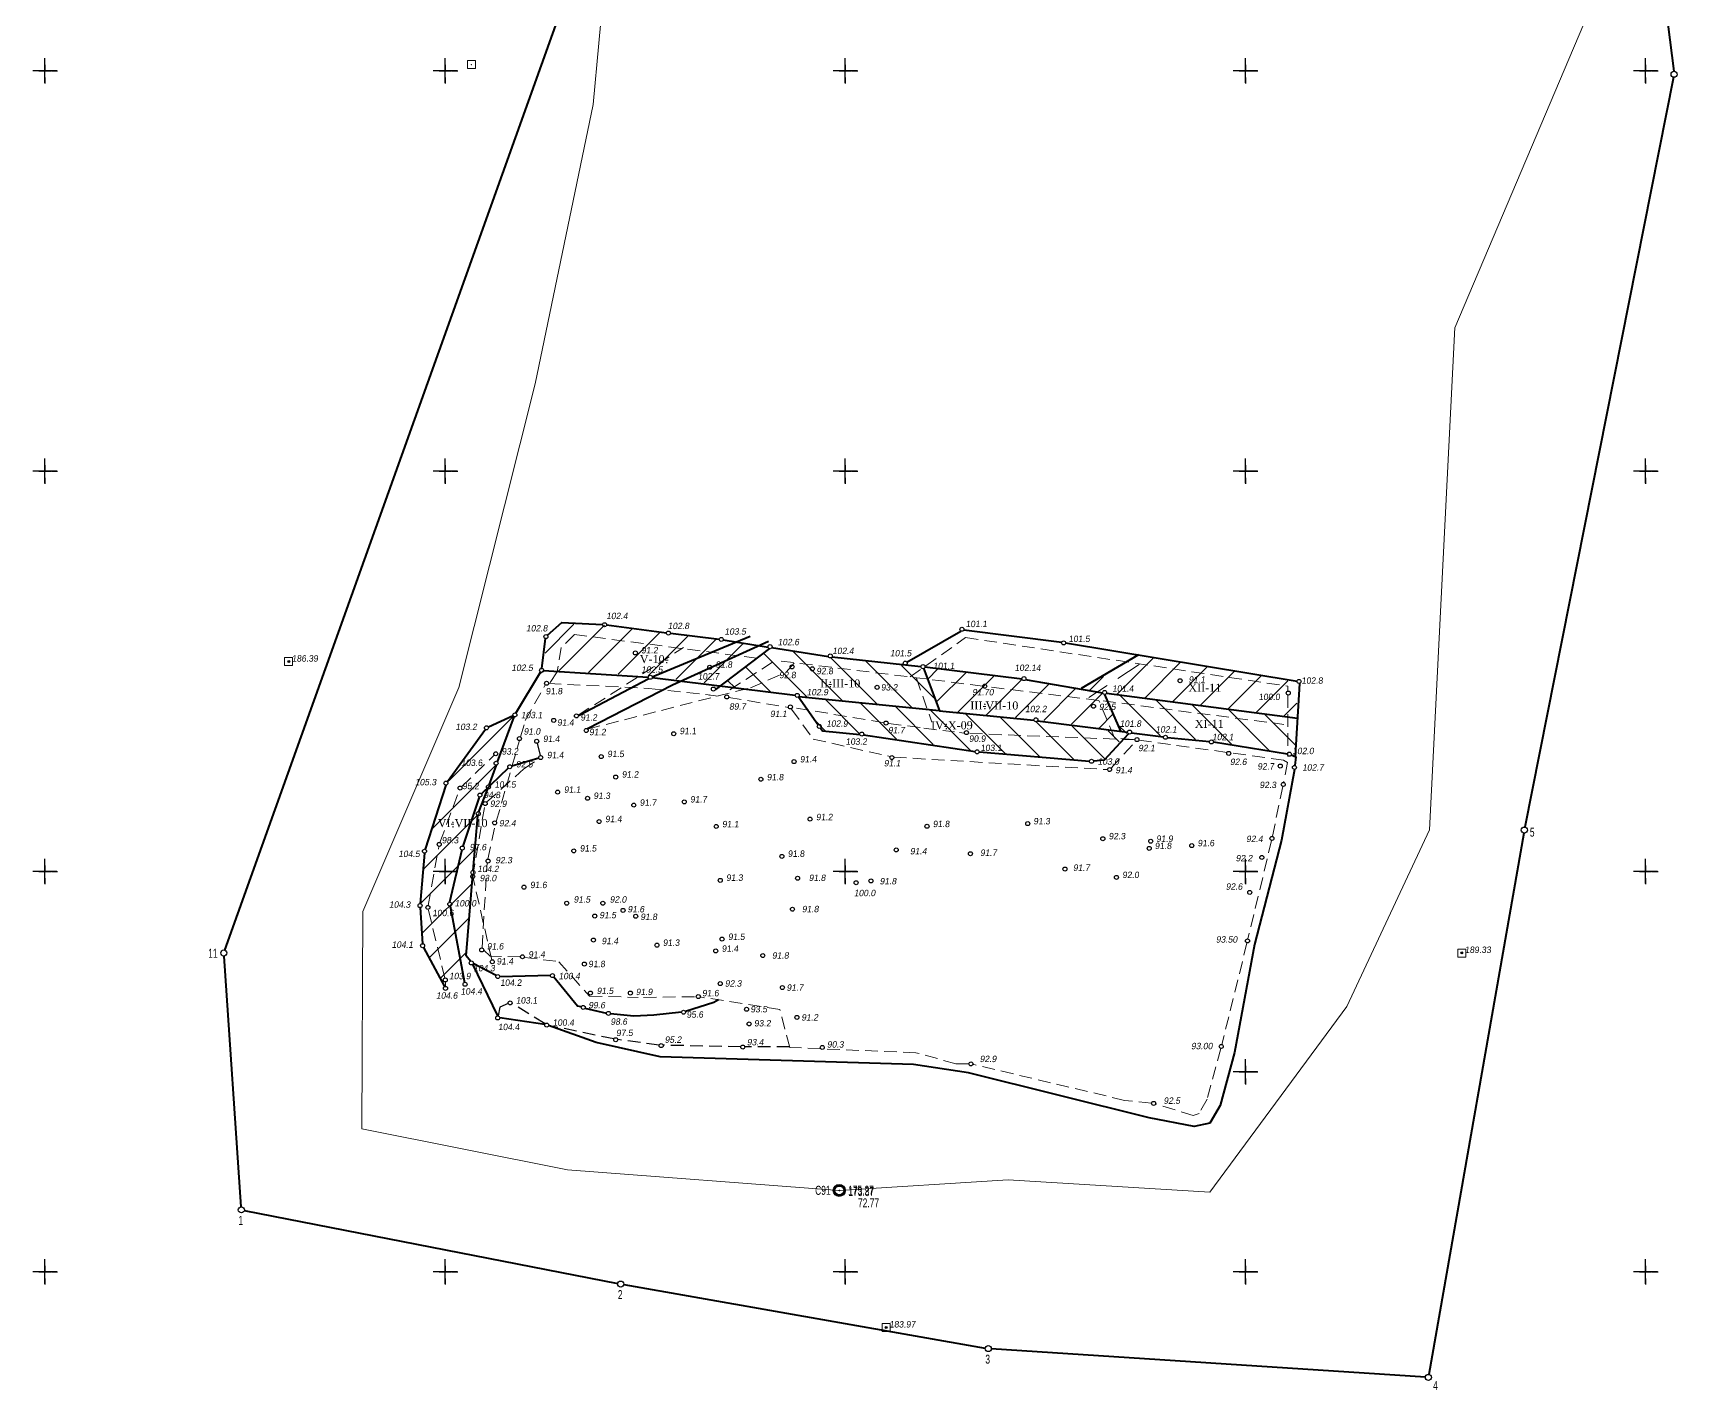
# Model space of a CAD drawing. Header units: millimetres. Extents: x 3233194 to 6468300, y 5635141 to 11269398.
# Drawn here: x 3233194 to 3234016, y 5635141 to 5635819 of the extents above; entities that cross this region are included whole.
import ezdxf
from ezdxf.enums import TextEntityAlignment as Align

# ---------------------------------------------------------------- set-up
doc = ezdxf.new("R2010")
doc.units = ezdxf.units.MM
doc.header["$LTSCALE"] = 2
doc.header["$PDMODE"] = 32
doc.header["$PDSIZE"] = 0.3
doc.linetypes.add('DASHED2', pattern=[9.525, 6.35, -3.175])
doc.linetypes.add('HIDDEN2', pattern=[4.7625, 3.175, -1.5875])
for name, color, linetype in [('в.доб.бровка', 7, 'Continuous'), ('ввскр.бровка', 7, 'Continuous'), ('ВЫСОТЫ', 7, 'Continuous'), ('Гірничий відвід', 7, 'Continuous'), ('ИМЕНА', 7, 'Continuous'), ('Контур запасів', 7, 'Continuous'), ('кресты', 7, 'Continuous'), ('нвскр.бровка', 7, 'Continuous'), ('ндб', 7, 'Continuous'), ('ПИКЕТЫ', 7, 'Continuous'), ('ПРОМЫШЛЕННЫЕ', 7, 'Continuous'), ('ПУНКТЫ', 7, 'Continuous'), ('РЕЛЬЕФ', 7, 'Continuous'), ('ТОКА_СТ', 1, 'Continuous')]:
    doc.layers.add(name, color=color, linetype=linetype)
doc.layers.add('вдбр', color=7, linetype='Continuous', lineweight=40)
doc.layers.add('ндбр', color=7, linetype='HIDDEN2', lineweight=20)
doc.styles.add('grad', font='grad.shx')
doc.styles.add('universw', font='universw.shx', dxfattribs={"oblique": 10})
doc.styles.add('user', font='symeteo.shx', dxfattribs={"height": 2.5})

# ---------------------------------------------------------------- blocks, each defined once
blk = doc.blocks.new('piket')
at = {"layer": 'ПИКЕТЫ', "linetype": 'Continuous'}
h = blk.add_hatch(color=7, dxfattribs=at)
edge = h.paths.add_edge_path()
edge.add_arc((0, 0), 0.3, 0, 360)
at = {"layer": 'ПИКЕТЫ', "color": 7, "linetype": 'Continuous'}
blk.add_circle((0, 0), 0.3, dxfattribs=at)
at = {"layer": 'ВЫСОТЫ', "style": 'universw', "oblique": 6}
blk.add_attdef('H', (1.88, -0.23), '', height=2, dxfattribs=at)
at = {"layer": 'ИМЕНА', "style": 'universw', "oblique": 10}
blk.add_attdef('NAME', text='', height=2, dxfattribs=at).set_placement((0, 2.37), align=Align.CENTER)
at = {"layer": 'ТОКА_СТ', "style": 'universw', "oblique": 6, "flags": 1}
blk.add_attdef('POINT', text='', height=2, dxfattribs=at).set_placement((0, -2.79), align=Align.CENTER)
blk = doc.blocks.new('89_1')
h = blk.add_hatch(color=256)
h.paths.add_polyline_path([(-1.5, 0, 1), (1.5, 0, 1)])
h.paths.add_polyline_path([(1.1, 0, -1), (-1.1, 0, -1)], flags=16)
h.paths.add_polyline_path([(0.06, 0, -1), (-0.06, 0, -1)], flags=0)
for radius in [1.5, 1.1, 0.0622]:
    blk.add_circle((0, 0), radius)
at = {"color": 7, "linetype": 'Continuous', "style": 'user', "flags": 8}
blk.add_attdef('ddddd', (2.53, -1.14), '', height=2.5, dxfattribs=at)
at = {"color": 7, "linetype": 'Continuous', "style": 'grad', "oblique": 10, "width": 0.7}
for tag, p in [('P37', (6.48, 0.16)), ('P4', (6.45, -2.94))]:
    blk.add_attdef(tag, text='', height=2.5, dxfattribs=at).set_placement(p, align=Align.CENTER)
blk = doc.blocks.new('POINTINV')
at = {"layer": 'ПУНКТЫ', "color": 0, "linetype": 'Continuous'}
blk.add_point((0, 0), dxfattribs=at)
at = {"layer": 'ВЫСОТЫ', "color": 0, "style": 'grad', "width": 0.7}
blk.add_attdef('POINT_H', (1.6, -0.8), '', height=1.65, dxfattribs=at)
at = {"layer": 'ИМЕНА', "color": 0, "style": 'grad', "width": 0.7}
blk.add_attdef('POINT_NAM', text='', height=1.65, dxfattribs=at).set_placement((-1.6, -0.8), align=Align.RIGHT)

msp = doc.modelspace()

# ---------------------------------------------------------------- linework, layer by layer
for p, q in [((3233450.06, 5635509.17), (3233464.43, 5635523.54)), ((3233456.74, 5635500.14), (3233479.67, 5635523.07)), ((3233471.67, 5635499.35), (3233493.72, 5635521.4)), ((3233486.59, 5635498.56), (3233507.71, 5635519.67)), ((3233501.52, 5635497.77), (3233521.56, 5635517.81)), ((3233515.54, 5635496.08), (3233535.36, 5635515.9)), ((3233529.51, 5635494.33), (3233549.19, 5635514.01)), ((3233573.77, 5635510.14), (3233598.42, 5635485.5)), ((3233550.42, 5635502.07), (3233562.89, 5635489.59)), ((3233559.42, 5635508.78), (3233580.87, 5635487.33)), ((3233592.65, 5635506.99), (3233615.96, 5635483.68)), ((3233610.43, 5635504.92), (3233633.5, 5635481.85)), ((3233628.21, 5635502.86), (3233644.26, 5635486.81)), ((3233541.42, 5635495.35), (3233544.83, 5635491.95)), ((3233641.39, 5635496.2), (3233646.22, 5635501.03)), ((3233645.78, 5635484.87), (3233660.22, 5635499.32)), ((3233656.3, 5635479.68), (3233674.23, 5635497.61)), ((3233670.69, 5635478.35), (3233688.23, 5635495.9)), ((3233685.08, 5635477.03), (3233701.71, 5635493.66)), ((3233536.92, 5635492), (3233536.93, 5635491.99)), ((3233589.98, 5635486.08), (3233607.21, 5635468.85)), ((3233699.28, 5635475.52), (3233715.14, 5635491.38)), ((3233713.07, 5635473.59), (3233728.58, 5635489.1)), ((3233737.55, 5635487.81), (3233757.42, 5635467.94)), ((3233755.59, 5635485.48), (3233775.08, 5635465.99)), ((3233402.13, 5635445.53), (3233434.38, 5635477.77)), ((3233607.54, 5635484.23), (3233625.6, 5635466.18)), ((3233625.11, 5635482.38), (3233644.05, 5635463.44)), ((3233642.67, 5635480.54), (3233662.5, 5635460.71)), ((3233660.23, 5635478.69), (3233679.94, 5635458.98)), ((3233726.86, 5635471.66), (3233733.81, 5635478.62)), ((3233773.63, 5635483.16), (3233793.33, 5635463.46)), ((3233791.67, 5635480.84), (3233812.15, 5635460.35)), ((3233809.7, 5635478.52), (3233825.56, 5635462.66)), ((3233587.32, 5635473.02), (3233590.06, 5635470.28)), ((3233588.83, 5635471.52), (3233589.72, 5635470.63)), ((3233677.8, 5635476.84), (3233697.13, 5635457.5)), ((3233695.37, 5635474.98), (3233714.33, 5635456.03)), ((3233713.43, 5635472.64), (3233729.6, 5635456.47)), ((3233731.49, 5635470.3), (3233736.94, 5635464.84)), ((3233737.01, 5635472.63), (3233739.75, 5635469.89)), ((3233740.52, 5635469.13), (3233740.61, 5635469.03)), ((3233393.6, 5635421.29), (3233425.76, 5635453.44)), ((3233389.28, 5635401.24), (3233417, 5635428.96)), ((3233387.96, 5635384.21), (3233415.19, 5635411.45)), ((3233388.78, 5635369.31), (3233413.56, 5635394.09)), ((3233392.24, 5635357.06), (3233412.1, 5635376.92)), ((3233397.5, 5635346.6), (3233410.65, 5635359.76))]:
    msp.add_line(p, q)
at = {"color": 7}
for p, q in [((3233735.95, 5635488.61), (3233754.16, 5635506.82)), ((3233749.87, 5635486.81), (3233767.57, 5635504.51)), ((3233763.79, 5635485.02), (3233780.97, 5635502.21)), ((3233722.25, 5635490.63), (3233729.04, 5635497.42)), ((3233777.71, 5635483.22), (3233794.38, 5635499.9)), ((3233791.63, 5635481.43), (3233807.79, 5635497.59)), ((3233805.55, 5635479.63), (3233821.2, 5635495.28)), ((3233819.47, 5635477.84), (3233825.71, 5635484.08)), ((3233585.3, 5635475.05), (3233590.34, 5635470))]:
    msp.add_line(p, q, dxfattribs=at)
at = {"color": 7, "linetype": 'Continuous', "lineweight": 40}
for points in [[(3233562.16, 5635511.37), (3233535.11, 5635490.97)], [(3233746.53, 5635508.27), (3233717.97, 5635491.37)], [(3233639.07, 5635501.54), (3233647.22, 5635480.3)], [(3233730.63, 5635489.07), (3233826.03, 5635476.66)]]:
    msp.add_lwpolyline(points, dxfattribs=at)
at = {"color": 7, "linetype": 'HIDDEN2', "lineweight": 20}
for points in [[(3233563.65, 5635504.56), (3233541.11, 5635489.93)], [(3233635.57, 5635496.62), (3233643.3, 5635474.7)], [(3233728.86, 5635485.26), (3233819.24, 5635473.51)]]:
    msp.add_lwpolyline(points, dxfattribs=at)
at = {"color": 7, "linetype": 'DASHED2', "lineweight": 20}
msp.add_lwpolyline([(3233746.95, 5635503.42), (3233721.85, 5635486.97)], dxfattribs=at)
at = {"color": 2}
msp.add_lwpolyline([(3233635.01, 5635496.35), (3233634.67, 5635496.39)], dxfattribs=at)
at = {"color": 7}
msp.add_lwpolyline([(3233446.06, 5635464.1), (3233447.56, 5635457.92)], dxfattribs=at)
at = {"layer": 'в.доб.бровка', "color": 7, "linetype": 'Continuous', "lineweight": 40}
for points in [[(3233451.16, 5635518.03), (3233458.38, 5635524.4), (3233478.74, 5635523.37)], [(3233480.74, 5635523.18), (3233510.65, 5635519.26)], [(3233512.64, 5635519.01), (3233537.09, 5635516.05)], [(3233448.4, 5635501.49), (3233450.28, 5635516.38)], [(3233539.07, 5635515.77), (3233561.46, 5635512.08)], [(3233591.64, 5635507.25), (3233563.2, 5635511.69)], [(3233637.86, 5635502.25), (3233593.29, 5635507.06)], [(3233688.39, 5635496.04), (3233639.82, 5635502.03)], [(3233728.72, 5635489.14), (3233690.16, 5635495.78)], [(3233737.83, 5635470.04), (3233729.72, 5635488.45)]]:
    msp.add_lwpolyline(points, dxfattribs=at)
at = {"layer": 'ввскр.бровка'}
msp.add_line((3233446.74, 5635498), (3233448.98, 5635500.23), dxfattribs=at)
at = {"layer": 'ввскр.бровка', "color": 7, "linetype": 'Continuous', "lineweight": 40}
for points in [[(3233435.37, 5635479.13), (3233447.74, 5635499.65)], [(3233426.27, 5635454.78), (3233434.51, 5635477.33)], [(3233422.03, 5635443.19), (3233425.65, 5635453.11)], [(3233822.94, 5635458.24), (3233825.21, 5635457.35), (3233824.79, 5635452.98)], [(3233416.91, 5635429.8), (3233421.32, 5635441.32)], [(3233414, 5635400.51), (3233416.43, 5635427.86)], [(3233412.7, 5635355.22), (3233410.56, 5635357.95), (3233413.84, 5635398.51)], [(3233425.53, 5635348.09), (3233414.1, 5635354.07)], [(3233452.68, 5635348), (3233427.35, 5635347.46)], [(3233468.1, 5635332.45), (3233466.16, 5635332.81), (3233454.33, 5635347.24)], [(3233518.21, 5635329.74), (3233504.43, 5635328.19), (3233494.42, 5635327.75), (3233482.66, 5635328.91)], [(3233536.63, 5635335.96), (3233534.29, 5635334.61), (3233520.14, 5635330.11)]]:
    msp.add_lwpolyline(points, dxfattribs=at)
at = {"layer": 'вдбр', "color": 7, "linetype": 'Continuous', "lineweight": 40}
for points in [[(3233630.89, 5635504.56), (3233657.86, 5635520.13)], [(3233659.3, 5635520.74), (3233708.23, 5635514.56)], [(3233561.68, 5635514.92), (3233513.66, 5635493.02), (3233471.16, 5635471.24)], [(3233503.52, 5635497.34), (3233552.52, 5635517.54)], [(3233710.18, 5635514.29), (3233825.85, 5635495.14)], [(3233449.26, 5635500.36), (3233501.59, 5635497.09)], [(3233466.63, 5635478.03), (3233501.8, 5635496.44)], [(3233503.58, 5635496.9), (3233575.02, 5635488.1)], [(3233827.05, 5635493.96), (3233824.98, 5635457.76)], [(3233576.66, 5635487.26), (3233586.5, 5635473.31)], [(3233576.86, 5635487.5), (3233646.92, 5635480.38)], [(3233434.05, 5635477.74), (3233421.66, 5635472.11)], [(3233647.2, 5635480.35), (3233694.35, 5635475.56)], [(3233420.29, 5635470.88), (3233401.17, 5635444.83)], [(3233587.66, 5635471.68), (3233588.69, 5635470.22), (3233607.34, 5635468.48)], [(3233696.2, 5635475.35), (3233741.14, 5635469.62)], [(3233743.09, 5635469.37), (3233759.1, 5635467.22)], [(3233609.22, 5635468.27), (3233664.98, 5635460.04)], [(3233724.1, 5635455.23), (3233729.57, 5635455.83), (3233741.58, 5635468.86)], [(3233761.08, 5635466.99), (3233782.08, 5635464.96)], [(3233784.05, 5635464.71), (3233821.03, 5635458.77)], [(3233446.84, 5635456.66), (3233433.3, 5635452.63)], [(3233431.62, 5635451.65), (3233418.14, 5635438.86)], [(3233824.53, 5635451.01), (3233818.08, 5635415.59), (3233804.63, 5635363.56), (3233794.55, 5635309.58), (3233787.45, 5635283.03), (3233782.23, 5635274.25), (3233774.41, 5635272.54), (3233751.9, 5635276.91), (3233661.71, 5635299.48), (3233634.11, 5635303.54), (3233507.46, 5635307.42), (3233475.46, 5635314.59), (3233451.78, 5635323.03)], [(3233400.35, 5635443.15), (3233390.04, 5635411.11)], [(3233417.1, 5635437.23), (3233408.93, 5635412.7)], [(3233389.65, 5635409.16), (3233387.58, 5635383.98)], [(3233408.38, 5635410.78), (3233402.2, 5635384.67)], [(3233387.56, 5635381.98), (3233388.75, 5635363.95)], [(3233402.57, 5635382.7), (3233409.8, 5635344.63)], [(3233389.29, 5635362.07), (3233399.76, 5635342.5)], [(3233426.44, 5635327.86), (3233413.87, 5635353.64)], [(3233469.85, 5635331.71), (3233480.71, 5635329.24)], [(3233449.83, 5635323.5), (3233427.32, 5635326.88)]]:
    msp.add_lwpolyline(points, dxfattribs=at)
at = {"layer": 'Гірничий відвід', "color": 7, "linetype": 'Continuous', "lineweight": 40}
for points in [[(3233980.28, 5636064.57), (3234014.12, 5635799.79)], [(3233289.93, 5635360.72), (3233466.88, 5635855.09)], [(3234014.01, 5635796.82), (3233939.73, 5635422.18)], [(3233939.18, 5635419.22), (3233891.78, 5635148.74)], [(3233298.08, 5635232.48), (3233289.53, 5635357.79)], [(3233299.66, 5635230.69), (3233486.33, 5635194.19)], [(3233489.29, 5635193.64), (3233670.01, 5635161.92)], [(3233890.01, 5635147.35), (3233673, 5635161.56)]]:
    msp.add_lwpolyline(points, dxfattribs=at)
at = {"layer": 'Контур запасів', "color": 5, "lineweight": 15}
for points in [[(3233358.47, 5635271.45), (3233358.83, 5635380.03), (3233406.88, 5635492.02), (3233445.08, 5635643.63), (3233474.1, 5635783.18), (3233485.44, 5635905.91), (3233500.56, 5636033.68), (3233531.12, 5636161.14), (3233677.57, 5636160.94), (3233863.62, 5636186.1), (3233938.34, 5636043.12), (3233938.33, 5636043)], [(3233938.33, 5636043), (3233976.25, 5635840.16), (3233904.73, 5635671.58)], [(3233904.73, 5635671.71), (3233892.02, 5635420.86), (3233850.77, 5635332.58), (3233782.32, 5635239.75), (3233681.44, 5635245.91), (3233597.07, 5635240.68), (3233461.15, 5635251.02), (3233358.47, 5635271.45)]]:
    msp.add_lwpolyline(points, dxfattribs=at)
at = {"layer": 'кресты'}
for p, q in [((3233200, 5635800.32), (3233200, 5635806.33)), ((3233400, 5635800.32), (3233400, 5635806.33)), ((3233600, 5635800.32), (3233600, 5635806.33)), ((3233800, 5635800.32), (3233800, 5635806.33)), ((3234000, 5635800.32), (3234000, 5635806.33)), ((3233200, 5635800), (3233193.99, 5635800)), ((3233206.01, 5635800), (3233200, 5635800)), ((3233200, 5635793.99), (3233200, 5635800)), ((3233400, 5635800), (3233393.99, 5635800)), ((3233406.01, 5635800), (3233400, 5635800)), ((3233400, 5635793.99), (3233400, 5635800)), ((3233600, 5635800), (3233593.99, 5635800)), ((3233606.01, 5635800), (3233600, 5635800)), ((3233600, 5635793.99), (3233600, 5635800)), ((3233800, 5635800), (3233793.99, 5635800)), ((3233806.01, 5635800), (3233800, 5635800)), ((3233800, 5635793.99), (3233800, 5635800)), ((3234000, 5635800), (3233993.99, 5635800)), ((3234006.01, 5635800), (3234000, 5635800)), ((3234000, 5635793.99), (3234000, 5635800)), ((3233200, 5635600.32), (3233200, 5635606.33)), ((3233400, 5635600.32), (3233400, 5635606.33)), ((3233600, 5635600.32), (3233600, 5635606.33)), ((3233800, 5635600.32), (3233800, 5635606.33)), ((3234000, 5635600.32), (3234000, 5635606.33)), ((3233200, 5635600), (3233193.99, 5635600)), ((3233206.01, 5635600), (3233200, 5635600)), ((3233200, 5635593.99), (3233200, 5635600)), ((3233400, 5635600), (3233393.99, 5635600)), ((3233406.01, 5635600), (3233400, 5635600)), ((3233400, 5635593.99), (3233400, 5635600)), ((3233600, 5635600), (3233593.99, 5635600)), ((3233606.01, 5635600), (3233600, 5635600)), ((3233600, 5635593.99), (3233600, 5635600)), ((3233800, 5635600), (3233793.99, 5635600)), ((3233806.01, 5635600), (3233800, 5635600)), ((3233800, 5635593.99), (3233800, 5635600)), ((3234000, 5635600), (3233993.99, 5635600)), ((3234006.01, 5635600), (3234000, 5635600)), ((3234000, 5635593.99), (3234000, 5635600)), ((3233200, 5635400.32), (3233200, 5635406.33)), ((3233400, 5635400.32), (3233400, 5635406.33)), ((3233600, 5635400.32), (3233600, 5635406.33)), ((3233800, 5635400.32), (3233800, 5635406.33)), ((3234000, 5635400.32), (3234000, 5635406.33)), ((3233200, 5635400), (3233193.99, 5635400)), ((3233206.01, 5635400), (3233200, 5635400)), ((3233200, 5635393.99), (3233200, 5635400)), ((3233400, 5635400), (3233393.99, 5635400)), ((3233406.01, 5635400), (3233400, 5635400)), ((3233400, 5635393.99), (3233400, 5635400)), ((3233600, 5635400), (3233593.99, 5635400)), ((3233606.01, 5635400), (3233600, 5635400)), ((3233600, 5635393.99), (3233600, 5635400)), ((3233800, 5635400), (3233793.99, 5635400)), ((3233806.01, 5635400), (3233800, 5635400)), ((3233800, 5635393.99), (3233800, 5635400)), ((3234000, 5635400), (3233993.99, 5635400)), ((3234006.01, 5635400), (3234000, 5635400)), ((3234000, 5635393.99), (3234000, 5635400)), ((3233800, 5635300.32), (3233800, 5635306.33)), ((3233800, 5635300), (3233793.99, 5635300)), ((3233806.01, 5635300), (3233800, 5635300)), ((3233800, 5635293.99), (3233800, 5635300)), ((3233200, 5635200.32), (3233200, 5635206.33)), ((3233400, 5635200.32), (3233400, 5635206.33)), ((3233600, 5635200.32), (3233600, 5635206.33)), ((3233800, 5635200.32), (3233800, 5635206.33)), ((3234000, 5635200.32), (3234000, 5635206.33)), ((3233200, 5635200), (3233193.99, 5635200)), ((3233206.01, 5635200), (3233200, 5635200)), ((3233200, 5635193.99), (3233200, 5635200)), ((3233400, 5635200), (3233393.99, 5635200)), ((3233406.01, 5635200), (3233400, 5635200)), ((3233400, 5635193.99), (3233400, 5635200)), ((3233600, 5635200), (3233593.99, 5635200)), ((3233606.01, 5635200), (3233600, 5635200)), ((3233600, 5635193.99), (3233600, 5635200)), ((3233800, 5635200), (3233793.99, 5635200)), ((3233806.01, 5635200), (3233800, 5635200)), ((3233800, 5635193.99), (3233800, 5635200)), ((3234000, 5635200), (3233993.99, 5635200)), ((3234006.01, 5635200), (3234000, 5635200)), ((3234000, 5635193.99), (3234000, 5635200))]:
    msp.add_line(p, q, dxfattribs=at)
at = {"layer": 'кресты', "color": 7, "linetype": 'Continuous'}
for p, q in [((3233197, 5635800), (3233203, 5635800)), ((3233197, 5635800), (3233203, 5635800)), ((3233197, 5635800), (3233200, 5635800)), ((3233200, 5635797), (3233200, 5635803)), ((3233200, 5635797), (3233200, 5635803)), ((3233200, 5635803), (3233200, 5635800)), ((3233203.33, 5635800), (3233206.33, 5635800)), ((3233397, 5635800), (3233403, 5635800)), ((3233397, 5635800), (3233403, 5635800)), ((3233397, 5635800), (3233400, 5635800)), ((3233400, 5635797), (3233400, 5635803)), ((3233400, 5635797), (3233400, 5635803)), ((3233400, 5635803), (3233400, 5635800)), ((3233403.33, 5635800), (3233406.33, 5635800)), ((3233597, 5635800), (3233603, 5635800)), ((3233597, 5635800), (3233600, 5635800)), ((3233600, 5635797), (3233600, 5635803)), ((3233600, 5635803), (3233600, 5635800)), ((3233603.33, 5635800), (3233606.33, 5635800)), ((3233797, 5635800), (3233803, 5635800)), ((3233797, 5635800), (3233803, 5635800)), ((3233797, 5635800), (3233800, 5635800)), ((3233800, 5635797), (3233800, 5635803)), ((3233800, 5635797), (3233800, 5635803)), ((3233800, 5635803), (3233800, 5635800)), ((3233803.33, 5635800), (3233806.33, 5635800)), ((3233997, 5635800), (3234003, 5635800)), ((3233997, 5635800), (3234000, 5635800)), ((3234000, 5635797), (3234000, 5635803)), ((3234000, 5635803), (3234000, 5635800)), ((3234003.33, 5635800), (3234006.33, 5635800)), ((3233200, 5635796.67), (3233200, 5635793.67)), ((3233400, 5635796.67), (3233400, 5635793.67)), ((3233600, 5635796.67), (3233600, 5635793.67)), ((3233800, 5635796.67), (3233800, 5635793.67)), ((3234000, 5635796.67), (3234000, 5635793.67)), ((3233200, 5635597), (3233200, 5635603)), ((3233200, 5635597), (3233200, 5635603)), ((3233200, 5635603), (3233200, 5635600)), ((3233400, 5635597), (3233400, 5635603)), ((3233400, 5635603), (3233400, 5635600)), ((3233600, 5635597), (3233600, 5635603)), ((3233600, 5635603), (3233600, 5635600)), ((3233800, 5635597), (3233800, 5635603)), ((3233800, 5635597), (3233800, 5635603)), ((3233800, 5635603), (3233800, 5635600)), ((3234000, 5635597), (3234000, 5635603)), ((3234000, 5635597), (3234000, 5635603)), ((3234000, 5635603), (3234000, 5635600)), ((3233197, 5635600), (3233203, 5635600)), ((3233197, 5635600), (3233203, 5635600)), ((3233197, 5635600), (3233200, 5635600)), ((3233200, 5635596.67), (3233200, 5635593.67)), ((3233203.33, 5635600), (3233206.33, 5635600)), ((3233397, 5635600), (3233403, 5635600)), ((3233397, 5635600), (3233400, 5635600)), ((3233400, 5635596.67), (3233400, 5635593.67)), ((3233403.33, 5635600), (3233406.33, 5635600)), ((3233597, 5635600), (3233603, 5635600)), ((3233597, 5635600), (3233600, 5635600)), ((3233600, 5635596.67), (3233600, 5635593.67)), ((3233603.33, 5635600), (3233606.33, 5635600)), ((3233797, 5635600), (3233803, 5635600)), ((3233797, 5635600), (3233803, 5635600)), ((3233797, 5635600), (3233800, 5635600)), ((3233800, 5635596.67), (3233800, 5635593.67)), ((3233803.33, 5635600), (3233806.33, 5635600)), ((3233997, 5635600), (3234003, 5635600)), ((3233997, 5635600), (3234003, 5635600)), ((3233997, 5635600), (3234000, 5635600)), ((3234000, 5635596.67), (3234000, 5635593.67)), ((3234003.33, 5635600), (3234006.33, 5635600)), ((3233197, 5635400), (3233203, 5635400)), ((3233197, 5635400), (3233203, 5635400)), ((3233197, 5635400), (3233200, 5635400)), ((3233200, 5635397), (3233200, 5635403)), ((3233200, 5635397), (3233200, 5635403)), ((3233200, 5635403), (3233200, 5635400)), ((3233200, 5635396.67), (3233200, 5635393.67)), ((3233203.33, 5635400), (3233206.33, 5635400)), ((3233397, 5635400), (3233403, 5635400)), ((3233397, 5635400), (3233400, 5635400)), ((3233400, 5635397), (3233400, 5635403)), ((3233400, 5635403), (3233400, 5635400)), ((3233400, 5635396.67), (3233400, 5635393.67)), ((3233403.33, 5635400), (3233406.33, 5635400)), ((3233597, 5635400), (3233603, 5635400)), ((3233597, 5635400), (3233600, 5635400)), ((3233600, 5635397), (3233600, 5635403)), ((3233600, 5635403), (3233600, 5635400)), ((3233600, 5635396.67), (3233600, 5635393.67)), ((3233603.33, 5635400), (3233606.33, 5635400)), ((3233797, 5635400), (3233803, 5635400)), ((3233797, 5635400), (3233800, 5635400)), ((3233800, 5635397), (3233800, 5635403)), ((3233800, 5635403), (3233800, 5635400)), ((3233800, 5635396.67), (3233800, 5635393.67)), ((3233803.33, 5635400), (3233806.33, 5635400)), ((3233997, 5635400), (3234003, 5635400)), ((3233997, 5635400), (3234003, 5635400)), ((3233997, 5635400), (3234000, 5635400)), ((3234000, 5635397), (3234000, 5635403)), ((3234000, 5635397), (3234000, 5635403)), ((3234000, 5635403), (3234000, 5635400)), ((3234000, 5635396.67), (3234000, 5635393.67)), ((3234003.33, 5635400), (3234006.33, 5635400)), ((3233797, 5635300), (3233803, 5635300)), ((3233797, 5635300), (3233800, 5635300)), ((3233800, 5635297), (3233800, 5635303)), ((3233800, 5635303), (3233800, 5635300)), ((3233800, 5635296.67), (3233800, 5635293.67)), ((3233803.33, 5635300), (3233806.33, 5635300)), ((3233197, 5635200), (3233203, 5635200)), ((3233197, 5635200), (3233203, 5635200)), ((3233197, 5635200), (3233200, 5635200)), ((3233200, 5635197), (3233200, 5635203)), ((3233200, 5635197), (3233200, 5635203)), ((3233200, 5635203), (3233200, 5635200)), ((3233203.33, 5635200), (3233206.33, 5635200)), ((3233397, 5635200), (3233403, 5635200)), ((3233397, 5635200), (3233400, 5635200)), ((3233400, 5635197), (3233400, 5635203)), ((3233400, 5635203), (3233400, 5635200)), ((3233403.33, 5635200), (3233406.33, 5635200)), ((3233597, 5635200), (3233603, 5635200)), ((3233597, 5635200), (3233600, 5635200)), ((3233600, 5635197), (3233600, 5635203)), ((3233600, 5635203), (3233600, 5635200)), ((3233603.33, 5635200), (3233606.33, 5635200)), ((3233797, 5635200), (3233803, 5635200)), ((3233797, 5635200), (3233803, 5635200)), ((3233797, 5635200), (3233800, 5635200)), ((3233800, 5635197), (3233800, 5635203)), ((3233800, 5635197), (3233800, 5635203)), ((3233800, 5635203), (3233800, 5635200)), ((3233803.33, 5635200), (3233806.33, 5635200)), ((3233997, 5635200), (3234003, 5635200)), ((3233997, 5635200), (3234003, 5635200)), ((3233997, 5635200), (3234000, 5635200)), ((3234000, 5635197), (3234000, 5635203)), ((3234000, 5635197), (3234000, 5635203)), ((3234000, 5635203), (3234000, 5635200)), ((3234003.33, 5635200), (3234006.33, 5635200)), ((3233200, 5635196.67), (3233200, 5635193.67)), ((3233400, 5635196.67), (3233400, 5635193.67)), ((3233600, 5635196.67), (3233600, 5635193.67)), ((3233800, 5635196.67), (3233800, 5635193.67)), ((3234000, 5635196.67), (3234000, 5635193.67))]:
    msp.add_line(p, q, dxfattribs=at)
at = {"layer": 'кресты', "color": 7, "linetype": 'DASHED2', "lineweight": 20}
for p, q in [((3233411.14, 5635805.1, 186.68), (3233415.14, 5635805.1, 186.68)), ((3233415.14, 5635804.17, 186.68), (3233415.14, 5635805.1, 186.68)), ((3233415.14, 5635804.17, 186.68), (3233415.14, 5635801.1, 186.68)), ((3233319.76, 5635506.9, 186.44), (3233323.76, 5635506.9, 186.44)), ((3233323.76, 5635505.97, 186.44), (3233323.76, 5635506.9, 186.44)), ((3233323.76, 5635505.97, 186.44), (3233323.76, 5635502.9, 186.44)), ((3233906.2, 5635361.24, 189.33), (3233910.2, 5635361.24, 189.33)), ((3233910.2, 5635360.31, 189.33), (3233910.2, 5635361.24, 189.33)), ((3233910.2, 5635360.31, 189.33), (3233910.2, 5635357.24, 189.33)), ((3233618.46, 5635174.22, 183.97), (3233622.46, 5635174.22, 183.97)), ((3233622.46, 5635173.29, 183.97), (3233622.46, 5635174.22, 183.97)), ((3233622.46, 5635173.29, 183.97), (3233622.46, 5635170.22, 183.97))]:
    msp.add_line(p, q, dxfattribs=at)
at = {"layer": 'кресты', "linetype": 'Continuous'}
for p, q in [((3233597, 5635800), (3233603, 5635800)), ((3233600, 5635797), (3233600, 5635803)), ((3233400, 5635597), (3233400, 5635603)), ((3233397, 5635600), (3233403, 5635600)), ((3233397, 5635400), (3233403, 5635400)), ((3233400, 5635397), (3233400, 5635403)), ((3233597, 5635400), (3233603, 5635400)), ((3233600, 5635397), (3233600, 5635403)), ((3233797, 5635400), (3233803, 5635400)), ((3233800, 5635397), (3233800, 5635403)), ((3233797, 5635300), (3233803, 5635300)), ((3233800, 5635297), (3233800, 5635303)), ((3233397, 5635200), (3233403, 5635200)), ((3233400, 5635197), (3233400, 5635203)), ((3233597, 5635200), (3233603, 5635200)), ((3233600, 5635197), (3233600, 5635203))]:
    msp.add_line(p, q, dxfattribs=at)
at = {"layer": 'кресты', "color": 5, "linetype": 'Continuous'}
for p, q in [((3233997, 5635800), (3234003, 5635800)), ((3234000, 5635797), (3234000, 5635803)), ((3233600, 5635597), (3233600, 5635603)), ((3233597, 5635600), (3233603, 5635600))]:
    msp.add_line(p, q, dxfattribs=at)
at = {"layer": 'кресты', "color": 7, "linetype": 'Continuous', "lineweight": 40}
for p, q in [((3233520.49, 5635489.4), (3233520.49, 5635489.43)), ((3233521.99, 5635489.23), (3233521.99, 5635489.22))]:
    msp.add_line(p, q, dxfattribs=at)
at = {"layer": 'кресты', "color": 7, "linetype": 'DASHED2', "lineweight": 20}
for points, elevation in [([(3233415.14, 5635801.1), (3233411.14, 5635801.1), (3233411.14, 5635805.1)], 186.68), ([(3233323.76, 5635502.9), (3233319.76, 5635502.9), (3233319.76, 5635506.9)], 186.44), ([(3233910.2, 5635357.24), (3233906.2, 5635357.24), (3233906.2, 5635361.24)], 189.33), ([(3233622.46, 5635170.22), (3233618.46, 5635170.22), (3233618.46, 5635174.22)], 183.97)]:
    msp.add_lwpolyline(points, dxfattribs=dict(at, elevation=elevation))
at = {"layer": 'кресты', "color": 7, "linetype": 'Continuous', "lineweight": 40}
msp.add_lwpolyline([(3233567.35, 5635331.05), (3233567.34, 5635331)], dxfattribs=at)
at = {"layer": 'кресты', "color": 7, "linetype": 'DASHED2', "lineweight": 20}
for p in [(3233413.14, 5635803.1, 186.68), (3233321.76, 5635504.9, 186.44), (3233321.88, 5635504.87, 186.39), (3233908.2, 5635359.24, 189.33), (3233620.46, 5635172.22, 183.97)]:
    msp.add_point(p, dxfattribs=at)
at = {"layer": 'нвскр.бровка', "color": 7}
for centre in [(3234014.31, 5635798.29), (3233939.44, 5635420.7), (3233289.42, 5635359.3), (3233298.18, 5635230.98), (3233487.81, 5635193.9), (3233671.49, 5635161.66), (3233891.52, 5635147.25)]:
    msp.add_circle(centre, 1.51, dxfattribs=at)
at = {"layer": 'ндб', "color": 7, "linetype": 'HIDDEN2', "lineweight": 20}
for points in [[(3233555.81, 5635506.59), (3233464.68, 5635518.37), (3233458.06, 5635511.94), (3233456.03, 5635499.78), (3233452.2, 5635493.87)], [(3233466.61, 5635478.09), (3233519.21, 5635511.99)], [(3233632.53, 5635497.29), (3233660.13, 5635516.89), (3233821.26, 5635492.58), (3233821.26, 5635490.15)], [(3233471.28, 5635471.14), (3233552.6, 5635491.81), (3233570.58, 5635499.58), (3233574.5, 5635504.08)], [(3233668.76, 5635492.68), (3233565.13, 5635505.52)], [(3233451.73, 5635493.89), (3233501.86, 5635491.52), (3233539.83, 5635487.33)], [(3233437.72, 5635467.25), (3233440.07, 5635475.39), (3233450.09, 5635493.28)], [(3233541.81, 5635487.02), (3233571.54, 5635481.96)], [(3233744.17, 5635465.89), (3233734.64, 5635466.86), (3233726.76, 5635485.49), (3233670.74, 5635492.44)], [(3233821.26, 5635488.19), (3233821.26, 5635457.42)], [(3233573.2, 5635481.03), (3233584.07, 5635466.18), (3233622.45, 5635457.44)], [(3233619.43, 5635474.33), (3233573.51, 5635482)], [(3233637.47, 5635471.98), (3233621.41, 5635474.05)], [(3233639.29, 5635471.6), (3233654.71, 5635469.76)], [(3233744.84, 5635465.78), (3233661.44, 5635468.99)], [(3233425.55, 5635424.93), (3233437.19, 5635465.4)], [(3233732.9, 5635451.6), (3233745.23, 5635465.1)], [(3233746.79, 5635465.62), (3233819.12, 5635455.61), (3233821.11, 5635454.53), (3233819.06, 5635444.49)], [(3233408.25, 5635442.39), (3233424.62, 5635458.12)], [(3233420.79, 5635434.62), (3233439.41, 5635451.34), (3233446.97, 5635456.39)], [(3233624.3, 5635457.13), (3233731.14, 5635450.91)], [(3233397.44, 5635414.5), (3233407.18, 5635440.76)], [(3233818.66, 5635442.54), (3233813.56, 5635417.51)], [(3233423.38, 5635355.88), (3233413.83, 5635397.51), (3233419.88, 5635432.97)], [(3233421.32, 5635406.2), (3233425.16, 5635423.38)], [(3233391.6, 5635383.05), (3233396.92, 5635412.58)], [(3233813.14, 5635415.55), (3233801.29, 5635366.32)], [(3233418.5, 5635361.81), (3233420.98, 5635404.37)], [(3233399.91, 5635346.79), (3233391.65, 5635381.09)], [(3233800.82, 5635364.37), (3233788.26, 5635313.57)], [(3233437.7, 5635357.32), (3233422.52, 5635357.73), (3233419.33, 5635360.68)], [(3233439.66, 5635357.1), (3233456.84, 5635354.96), (3233472.14, 5635337.79), (3233496.47, 5635337.13)], [(3233400.21, 5635342.62), (3233400.16, 5635344.81)], [(3233499.26, 5635337.13), (3233525.64, 5635337.45)], [(3233661.85, 5635303.98), (3233655.3, 5635303.98), (3233635.34, 5635309.49), (3233572.25, 5635312.09), (3233567.35, 5635331.1), (3233527.54, 5635337.32)], [(3233787.76, 5635311.63), (3233780.93, 5635286.25), (3233776.94, 5635279.13), (3233773.96, 5635278.16), (3233755.11, 5635283.91)], [(3233753.16, 5635284.32), (3233739.65, 5635285.69), (3233663.83, 5635303.72)]]:
    msp.add_lwpolyline(points, dxfattribs=at)
at = {"layer": 'ндб', "color": 7, "linetype": 'Continuous', "lineweight": 40}
msp.add_lwpolyline([(3233666.95, 5635459.81), (3233722.12, 5635455.19)], dxfattribs=at)
at = {"layer": 'ндбр', "color": 7, "linetype": 'HIDDEN2', "lineweight": 20}
msp.add_lwpolyline([(3233659.51, 5635469.14), (3233657.08, 5635469.46)], dxfattribs=at)
at = {"layer": 'ПИКЕТЫ', "color": 7}
for centre, radius in [((3233450.41, 5635517.37), 1), ((3233479.74, 5635523.31), 1), ((3233511.65, 5635519.13), 1), ((3233658.33, 5635521.02), 1.01), ((3233495.13, 5635509.18), 1), ((3233538.08, 5635515.93), 1), ((3233562.44, 5635512.34), 1.01), ((3233709.17, 5635514.22), 1.01), ((3233532.3, 5635502.03), 1), ((3233573.46, 5635502.24), 1.01), ((3233583.57, 5635501.27), 1.01), ((3233592.53, 5635507.72), 1.01), ((3233630, 5635504.08), 1.01), ((3233638.86, 5635502.35), 1.01), ((3233448.27, 5635500.5), 1), ((3233450.74, 5635494.03), 1), ((3233502.59, 5635497.05), 1), ((3233669.76, 5635492.6), 1), ((3233689.34, 5635496.37), 1.01), ((3233767.4, 5635495.33), 1), ((3233826.84, 5635494.95), 1.01), ((3233534.12, 5635491.17), 1.01), ((3233540.83, 5635487.23), 1), ((3233576.01, 5635488.02), 1), ((3233615.96, 5635492.02), 1.01), ((3233729.68, 5635489.46), 1.01), ((3233821.47, 5635489.17), 1), ((3233434.91, 5635478.24), 1), ((3233465.67, 5635477.74), 1), ((3233572.62, 5635482.24), 1.01), ((3233724.11, 5635482.58), 1), ((3233420.71, 5635471.79), 1), ((3233454.33, 5635475.52), 1), ((3233470.54, 5635470.46), 1), ((3233514.29, 5635468.82), 1), ((3233587.04, 5635472.47), 1), ((3233608.31, 5635468.69), 1), ((3233620.42, 5635474.19), 1), ((3233660.61, 5635469.39), 1.01), ((3233695.31, 5635475.82), 1), ((3233742.14, 5635469.7), 1), ((3233437.18, 5635466.41), 1), ((3233445.82, 5635465.07), 1), ((3233665.95, 5635459.8), 1), ((3233745.83, 5635465.9), 1), ((3233760.08, 5635467.05), 1), ((3233783.05, 5635464.72), 1), ((3233425.35, 5635458.82), 1), ((3233425.53, 5635454.1), 1), ((3233432.34, 5635452.34), 1), ((3233447.8, 5635456.95), 1), ((3233478.05, 5635457.42), 1), ((3233574.43, 5635454.9), 1), ((3233623.32, 5635456.94), 1), ((3233723.11, 5635455.07), 1), ((3233791.68, 5635459.03), 1), ((3233817.49, 5635452.7), 1), ((3233822.02, 5635458.63), 1), ((3233824.56, 5635452.01), 1), ((3233400.43, 5635444.15), 1), ((3233485.29, 5635447.2), 1), ((3233557.85, 5635446.1), 1), ((3233732.14, 5635450.95), 1), ((3233818.98, 5635443.49), 1), ((3233407.53, 5635441.7), 1), ((3233417.41, 5635438.18), 1), ((3233421.68, 5635442.26), 1), ((3233456.28, 5635439.66), 1), ((3233471.21, 5635436.59), 1), ((3233416.61, 5635428.85), 1), ((3233420.05, 5635433.95), 1), ((3233494.35, 5635433.16), 1), ((3233519.59, 5635434.8), 1), ((3233424.77, 5635424.3), 1), ((3233477.02, 5635424.97), 1), ((3233535.52, 5635422.52), 1), ((3233582.43, 5635426.18), 1), ((3233640.89, 5635422.58), 1), ((3233691.22, 5635423.93), 1), ((3233397.1, 5635413.57), 1), ((3233408.62, 5635411.75), 1), ((3233625.52, 5635410.81), 1), ((3233728.78, 5635416.41), 1), ((3233751.95, 5635411.55), 1), ((3233752.7, 5635415.16), 1), ((3233773.23, 5635412.94), 1), ((3233813.32, 5635416.54), 1), ((3233389.73, 5635410.16), 1), ((3233421.51, 5635405.22), 1), ((3233464.36, 5635410.33), 1), ((3233568.34, 5635407.57), 1), ((3233662.6, 5635408.9), 1), ((3233808.25, 5635407.02), 1), ((3233413.83, 5635397.51), 1), ((3233413.96, 5635399.51), 1), ((3233537.56, 5635395.57), 1), ((3233576.24, 5635396.65), 1), ((3233605.48, 5635394.43), 1), ((3233612.86, 5635395.31), 1), ((3233709.86, 5635401.24), 1), ((3233735.6, 5635397.07), 1), ((3233439.45, 5635392.19), 1), ((3233802.18, 5635389.55), 1), ((3233387.49, 5635382.98), 1), ((3233391.42, 5635382.06), 1), ((3233402.39, 5635383.68), 1), ((3233460.8, 5635384.17), 1), ((3233474.83, 5635377.75), 1), ((3233478.86, 5635384.17), 1), ((3233488.98, 5635380.6), 1), ((3233495.29, 5635377.67), 1), ((3233573.63, 5635381.18), 1), ((3233388.81, 5635362.95), 1), ((3233474.18, 5635365.76), 1), ((3233505.91, 5635363.21), 1), ((3233538.43, 5635366.24), 1), ((3233801.08, 5635365.34), 1), ((3233413.13, 5635354.31), 1), ((3233418.34, 5635360.82), 1), ((3233423.6, 5635354.9), 1), ((3233438.7, 5635357.4), 1), ((3233469.65, 5635353.78), 1), ((3233535.3, 5635360.34), 1), ((3233558.81, 5635358.04), 1), ((3233400.14, 5635345.81), 1), ((3233426.36, 5635347.53), 1), ((3233453.69, 5635348), 1), ((3233400.23, 5635341.62), 1), ((3233409.99, 5635343.65), 1), ((3233472.68, 5635339.31), 1), ((3233492.61, 5635339.31), 1), ((3233526.56, 5635337.53), 1), ((3233537.55, 5635344.01), 1), ((3233568.61, 5635342.05), 1), ((3233432.54, 5635334.36), 1), ((3233469.04, 5635332.11), 1), ((3233481.69, 5635329.15), 1), ((3233519.21, 5635329.73), 1), ((3233550.7, 5635331.17), 1), ((3233426.32, 5635326.86), 1), ((3233450.8, 5635323.25), 1), ((3233551.98, 5635323.87), 1), ((3233575.87, 5635327.14), 1), ((3233485.29, 5635315.96), 1), ((3233508.02, 5635313.03), 1), ((3233548.82, 5635312.3), 1), ((3233588.55, 5635312.1), 1), ((3233787.98, 5635312.6), 1), ((3233662.84, 5635303.89), 1), ((3233754.15, 5635284.18), 1)]:
    msp.add_circle(centre, radius, dxfattribs=at)
at = {"layer": 'РЕЛЬЕФ', "color": 7, "linetype": 'Continuous', "lineweight": 20}
for p, q in [((3233532.3, 5635488.15), (3233532.25, 5635488.15)), ((3233532.34, 5635488.51), (3233532.29, 5635488.52))]:
    msp.add_line(p, q, dxfattribs=at)
at = {"layer": 'РЕЛЬЕФ', "color": 7, "linetype": 'HIDDEN2'}
for points in [[(3233431.6, 5635334.04), (3233427.33, 5635332.28), (3233426.59, 5635327.83)], [(3233450, 5635323.85), (3233433.51, 5635334.09)], [(3233484.37, 5635316.35), (3233451.79, 5635323.1)], [(3233507.06, 5635313.33), (3233486.29, 5635316.02)], [(3233547.84, 5635312.48), (3233509.01, 5635313.19)], [(3233572.19, 5635312.39), (3233549.81, 5635312.45)]]:
    msp.add_lwpolyline(points, dxfattribs=at)

# ---------------------------------------------------------------- block references
at = {"layer": 'ПИКЕТЫ', "color": 4}
ref = msp.add_blockref('piket', (3233321.88, 5635504.87, 186.39), dxfattribs=dict(at, xscale=1.6, yscale=1.6, zscale=1.6))
ref.add_attrib('H', '186.39', (3233323.48, 5635504.87, -111.83), dxfattribs={"layer": 'ВЫСОТЫ', "height": 3.2, "style": 'universw', "oblique": 6})
ref = msp.add_blockref('piket', (3233908.14, 5635359.32, 189.33), dxfattribs=dict(at, xscale=1.6, yscale=1.6, zscale=1.6))
ref.add_attrib('H', '189.33', (3233909.74, 5635359.32, -113.6), dxfattribs={"layer": 'ВЫСОТЫ', "height": 3.2, "style": 'universw', "oblique": 6})
ref = msp.add_blockref('piket', (3233620.48, 5635172.2, 183.97), dxfattribs=dict(at, xscale=1.6, yscale=1.6, zscale=1.6))
ref.add_attrib('H', '183.97', (3233622.08, 5635172.2, -110.38), dxfattribs={"layer": 'ВЫСОТЫ', "height": 3.2, "style": 'universw', "oblique": 6})
ref = msp.add_blockref('piket', (3233620.48, 5635172.2, 183.97), dxfattribs=dict(at, xscale=1.6, yscale=1.6, zscale=1.6))
ref.add_attrib('H', '183.97', (3233622.08, 5635172.2, -110.38), dxfattribs={"layer": 'ВЫСОТЫ', "height": 3.2, "style": 'universw', "oblique": 6})
ref = msp.add_blockref('piket', (3233620.48, 5635172.2, 183.97), dxfattribs=dict(at, xscale=1.6, yscale=1.6, zscale=1.6))
ref.add_attrib('H', '183.97', (3233622.08, 5635172.2, -110.38), dxfattribs={"layer": 'ВЫСОТЫ', "height": 3.2, "style": 'universw', "oblique": 6})
ref = msp.add_blockref('piket', (3233620.48, 5635172.2, 183.97), dxfattribs=dict(at, xscale=1.6, yscale=1.6, zscale=1.6))
ref.add_attrib('H', '183.97', (3233622.08, 5635172.2, -110.38), dxfattribs={"layer": 'ВЫСОТЫ', "height": 3.2, "style": 'universw', "oblique": 6})
ref = msp.add_blockref('piket', (3233620.48, 5635172.2, 183.97), dxfattribs=dict(at, xscale=1.6, yscale=1.6, zscale=1.6))
ref.add_attrib('H', '183.97', (3233622.08, 5635172.2, -110.38), dxfattribs={"layer": 'ВЫСОТЫ', "height": 3.2, "style": 'universw', "oblique": 6})
ref = msp.add_blockref('piket', (3233620.48, 5635172.2, 183.97), dxfattribs=dict(at, xscale=1.6, yscale=1.6, zscale=1.6))
ref.add_attrib('H', '183.97', (3233622.08, 5635172.2, -110.38), dxfattribs={"layer": 'ВЫСОТЫ', "height": 3.2, "style": 'universw', "oblique": 6})
ref = msp.add_blockref('piket', (3233620.48, 5635172.2, 183.97), dxfattribs=dict(at, xscale=1.6, yscale=1.6, zscale=1.6))
ref.add_attrib('H', '183.97', (3233622.08, 5635172.2, -110.38), dxfattribs={"layer": 'ВЫСОТЫ', "height": 3.2, "style": 'universw', "oblique": 6})
ref = msp.add_blockref('piket', (3233620.48, 5635172.2, 183.97), dxfattribs=dict(at, xscale=1.6, yscale=1.6, zscale=1.6))
ref.add_attrib('H', '183.97', (3233622.08, 5635172.2, -110.38), dxfattribs={"layer": 'ВЫСОТЫ', "height": 3.2, "style": 'universw', "oblique": 6})
at = {"layer": 'ПРОМЫШЛЕННЫЕ', "color": 7, "linetype": 'Continuous', "xscale": 2, "yscale": 2, "zscale": 2, "rotation": 353.291126940981}
msp.add_blockref('89_1', (3233597.07, 5635240.68), dxfattribs=at)
at = {"layer": 'ПУНКТЫ', "color": 7, "linetype": 'Continuous', "xscale": 2.727815320212315, "yscale": 2.727815320212315, "zscale": 2.727815320212315}
msp.add_blockref('POINTINV', (3233597.08, 5635240.67), dxfattribs=at).add_auto_attribs({'POINT_NAM': 'C91', 'POINT_H': '175.27'})

# ---------------------------------------------------------------- texts
at = {"char_height": 4, "attachment_point": 1}
for s, insert, width in [('{\\fTimes New Roman|b0|i0|c0|p18;V-10-}', (3233497.33, 5635508.13), 11.1221), ('{\\fTimes New Roman|b0|i0|c204|p18;:}', (3233509.96, 5635508.09), 2.072), ('{\\fTimes New Roman|b0|i0|c0|p18;II-III-10}', (3233587.45, 5635495.98), 23.0222), ('{\\fTimes New Roman|b0|i0|c204|p18;:}', (3233591.77, 5635496.07), 2.072), ('{\\fTimes New Roman|b0|i0|c0|p18;XII-11}', (3233771.51, 5635493.83), 8.9049), ('{\\fTimes New Roman|b0|i0|c0|p18;III-}', (3233662.55, 5635484.95), 8.9049), ('{\\fTimes New Roman|b0|i0|c204|p18;:}', (3233668.97, 5635485.08), 2.072), ('{\\fTimes New Roman|b0|i0|c0|p18;VII-10}', (3233670.1, 5635484.95), 8.9049), ('{\\fTimes New Roman|b0|i0|c0|p18;IV-X-09}', (3233642.95, 5635475.05), 23.0222), ('{\\fTimes New Roman|b0|i0|c204|p18;:}', (3233649.69, 5635475.06), 2.072), ('{\\fTimes New Roman|b0|i0|c0|p18;XI-11}', (3233774.72, 5635475.78), 8.9049), ('{\\fTimes New Roman|b0|i0|c0|p18;VI-VII}', (3233396.38, 5635426.18), 15.9147), ('{\\fTimes New Roman|b0|i0|c204|p18;:}', (3233403.12, 5635426.05), 2.072), ('{\\fTimes New Roman|b0|i0|c0|p18;-10}', (3233413.2, 5635426.18), 9.3576)]:
    msp.add_mtext(s, dxfattribs=dict(at, insert=insert, width=width))
at = {"layer": 'ВЫСОТЫ', "style": 'universw', "oblique": 10}
for tag, p in [('102.4', (3233485.89, 5635526.08, 327.28)), ('102.8', (3233445.83, 5635519.94, 327.28)), ('102.8', (3233516.63, 5635521.12, 327.28)), ('103.5', (3233545.01, 5635518.31, 327.28)), ('102.6', (3233571.58, 5635513.04, 327.28)), ('102.4', (3233598.89, 5635508.63, 327.28)), ('101.5', (3233627.72, 5635507.46, 327.28)), ('102.5', (3233438.52, 5635500.21, 327.28)), ('102.5', (3233503.35, 5635499.28, 327.28)), ('91.1', (3233775.75, 5635494.31, 327.28)), ('102.9', (3233586.06, 5635488.01, 327.28)), ('91.70', (3233668.82, 5635488.02, 91.08)), ('103.1', (3233443.26, 5635476.57, 327.28)), ('89.7', (3233546.15, 5635480.85, 327.28)), ('91.1', (3233566.61, 5635477.18, 327.28)), ('102.2', (3233695.27, 5635479.61, 103)), ('92.5', (3233730.99, 5635480.7, 327.28)), ('103.2', (3233410.54, 5635470.71, 327.28)), ('91.0', (3233443.41, 5635468.4, 327.28)), ('102.9', (3233595.86, 5635472.31, 327.28)), ('91.7', (3233625.54, 5635469.05, 91.08)), ('101.8', (3233742.54, 5635472.28, 163.64)), ('102.1', (3233760.4, 5635469.41, 163.64)), ('92.1', (3233750.62, 5635460.1, 327.28)), ('102.1', (3233788.73, 5635465.61, 163.64)), ('102.0', (3233828.81, 5635458.63, 163.64)), ('91.1', (3233623.47, 5635452.51, 91.08)), ('103.0', (3233731.51, 5635453.36, 103)), ('92.6', (3233796.47, 5635453.23, 327.28)), ('102.7', (3233833.76, 5635450.41, 182.58)), ('105.3', (3233390.26, 5635443.07, 327.28)), ('91.4', (3233739.2, 5635449.07, 327.28)), ('92.9', (3233426.56, 5635432.26, 163.64)), ('92.4', (3233431.17, 5635422.55, 163.64)), ('97.6', (3233416.4, 5635410.61, 163.64)), ('91.4', (3233636.56, 5635408.55, 163.64)), ('92.4', (3233804.55, 5635414.72, 182.58)), ('104.5', (3233381.99, 5635407.22, 327.28)), ('92.3', (3233429.29, 5635404.07, 163.64)), ('91.7', (3233671.58, 5635407.82, 163.64)), ('91.7', (3233718.04, 5635400.33, 163.64)), ('92.2', (3233799.33, 5635405.09, 163.64)), ('104.2', (3233421.47, 5635399.71, 182.58)), ('93.0', (3233421.44, 5635395.14, 163.64)), ('91.8', (3233585.94, 5635395.26, 182.58)), ('91.8', (3233621.38, 5635393.57, 91.71)), ('91.5', (3233468.38, 5635384.46, 163.64)), ('92.0', (3233486.45, 5635384.46, 163.64)), ('100.0', (3233609.69, 5635387.67, 182.58)), ('92.6', (3233794.35, 5635390.89, 163.64)), ('104.3', (3233377.32, 5635381.9, 327.28)), ('100.0', (3233410.17, 5635382.54, 163.64)), ('91.5', (3233481.28, 5635376.62, 91.52)), ('91.6', (3233495.36, 5635379.57, 163.64)), ('91.8', (3233501.77, 5635375.8, 163.64)), ('91.8', (3233582.52, 5635379.66, 182.58)), ('104.1', (3233378.64, 5635361.87, 327.28)), ('91.6', (3233425.01, 5635361.03, 163.64)), ('91.4', (3233482.36, 5635363.7, 91.52)), ('93.50', (3233790.62, 5635364.47, 182.58)), ('91.8', (3233567.59, 5635356.46, 182.58)), ('103.9', (3233407.36, 5635346.2, 327.28)), ('104.3', (3233419.54, 5635350.12, 163.64)), ('100.4', (3233462.06, 5635346.19, 182.58)), ('92.3', (3233544.01, 5635342.47, 182.58)), ('104.6', (3233400.85, 5635336.46, 327.28)), ('91.5', (3233479.94, 5635338.8, 163.64)), ('91.9', (3233499.46, 5635338.27, 163.64)), ('91.7', (3233574.84, 5635340.41, 182.58)), ('99.6', (3233475.78, 5635331.62, 163.64)), ('98.6', (3233486.83, 5635323.43, 163.64)), ('91.2', (3233582.23, 5635325.53, 163.64)), ('95.2', (3233513.93, 5635314.41, 95.16)), ('93.4', (3233555.01, 5635313.15, 93.35)), ('90.3', (3233595.06, 5635312.03, 90.29)), ('93.00', (3233778.21, 5635311.22, 182.58)), ('92.9', (3233671.38, 5635304.78, 182.58)), ('92.5', (3233763.24, 5635283.93, 182.58))]:
    msp.add_attdef(tag, text='', height=3.2, dxfattribs=at).set_placement(p, align=Align.CENTER)
at = {"layer": 'ВЫСОТЫ', "style": 'universw', "oblique": 6}
for tag, p in [('101.1', (3233660.26, 5635522.08, 101.5)), ('91.2', (3233498.1, 5635508.96, 91.08)), ('101.5', (3233711.64, 5635514.66, 101.5)), ('91.8', (3233535.27, 5635501.81, 91.08)), ('92.8', (3233585.66, 5635498.56, 103.15)), ('101.1', (3233644, 5635501.15, 101.5)), ('102.14', (3233684.72, 5635500.19, 101.5)), ('102.7', (3233526.37, 5635495.91, 102.48)), ('92.8', (3233567.04, 5635496.57, 103.15)), ('93.2', (3233617.91, 5635490.44, 103.15)), ('102.8', (3233828.05, 5635493.79, 101.5)), ('91.8', (3233450.34, 5635488.52, 91.4)), ('101.4', (3233733.5, 5635489.79, 101.5)), ('100.0', (3233806.63, 5635485.67, 92.29)), ('91.2', (3233467.73, 5635475.41, 91.08)), ('91.4', (3233456.12, 5635472.89, 91.4)), ('91.2', (3233472.1, 5635468.1, 91.08)), ('91.1', (3233517.26, 5635468.6, 91.08)), ('93.2', (3233428.35, 5635458.42, 91.4)), ('91.4', (3233449.02, 5635464.73, 91.06)), ('103.2', (3233600.26, 5635463.34, 103.15)), ('90.9', (3233661.89, 5635464.79, 103.1)), ('103.1', (3233667.65, 5635460.21, 103.1)), ('103.6', (3233408.05, 5635452.75, 103.59)), ('92.5', (3233435.54, 5635452, 91.06)), ('91.4', (3233451, 5635456.6, 91.06)), ('91.5', (3233481.17, 5635457.15, 91.24)), ('91.4', (3233577.41, 5635454.5, 91.36)), ('92.7', (3233806.12, 5635450.94, 92.29)), ('95.2', (3233408.69, 5635441.13, 91.4)), ('104.5', (3233424.74, 5635441.87, 104.48)), ('91.2', (3233488.41, 5635446.94, 91.24)), ('91.8', (3233560.88, 5635445.55, 91.24)), ('92.3', (3233807.19, 5635441.68, 92.29)), ('94.8', (3233419.34, 5635436.68, 91.36)), ('91.1', (3233459.48, 5635439.32, 91.06)), ('91.3', (3233474.25, 5635436.27, 91.36)), ('91.7', (3233497.34, 5635432.84, 91.67)), ('91.7', (3233522.59, 5635434.48, 91.67)), ('91.4', (3233480.07, 5635424.65, 91.36)), ('91.2', (3233585.46, 5635425.63, 91.24)), ('91.1', (3233538.53, 5635422.09, 91.13)), ('91.8', (3233643.86, 5635422.17, 91.77)), ('91.3', (3233694.13, 5635423.57, 91.25)), ('98.3', (3233398.4, 5635414.05, 91.4)), ('91.5', (3233467.4, 5635410, 91.36)), ('92.3', (3233731.75, 5635416.09, 92.29)), ('91.8', (3233754.78, 5635411.21, 91.82)), ('91.9', (3233755.52, 5635414.81, 91.82)), ('91.6', (3233776.19, 5635412.62, 92.29)), ('91.8', (3233571.34, 5635407.33, 91.77)), ('91.6', (3233442.57, 5635391.71, 91.56)), ('91.3', (3233540.56, 5635395.34, 91.28)), ('92.0', (3233738.56, 5635396.75, 92.29)), ('100.6', (3233393.71, 5635377.69, 91.4)), ('91.3', (3233508.92, 5635362.86, 91.33)), ('91.4', (3233538.33, 5635359.9, 91.44)), ('91.5', (3233541.5, 5635365.83, 91.5)), ('91.4', (3233425.8, 5635353.54, 91.4)), ('91.4', (3233441.71, 5635357.01, 91.4)), ('91.8', (3233471.67, 5635352.21, 91.67)), ('104.2', (3233427.57, 5635342.88, 104.2)), ('104.4', (3233407.86, 5635338.53, 104.2)), ('91.6', (3233528.54, 5635337.67, 91.64)), ('103.1', (3233435.47, 5635334.05, 103.06)), ('95.6', (3233520.75, 5635326.97, 95.56)), ('93.5', (3233552.73, 5635329.63, 93.52)), ('104.4', (3233426.53, 5635320.75, 104.42)), ('100.4', (3233453.85, 5635322.94, 100.35)), ('97.5', (3233485.59, 5635317.81, 97.5)), ('93.2', (3233554.54, 5635322.61, 93.16))]:
    msp.add_attdef(tag, p, '', height=3.2, dxfattribs=at)
at = {"layer": 'ВЫСОТЫ', "color": 0, "style": 'grad', "width": 0.7}
msp.add_attdef('173.87', (3233601.62, 5635237.85), '', height=4.5, dxfattribs=at)
at = {"layer": 'ИМЕНА', "color": 0, "style": 'grad', "width": 0.7}
for tag, p in [('5', (3233944.56, 5635417.42)), ('11', (3233286.31, 5635356.89)), ('72.77', (3233616.94, 5635232.19)), ('1', (3233299.09, 5635223.46)), ('2', (3233488.72, 5635186.38)), ('3', (3233672.4, 5635154.13)), ('4', (3233896.21, 5635140.93))]:
    msp.add_attdef(tag, text='', height=4.5, dxfattribs=at).set_placement(p, align=Align.RIGHT)

doc.saveas('drawing.dxf')
